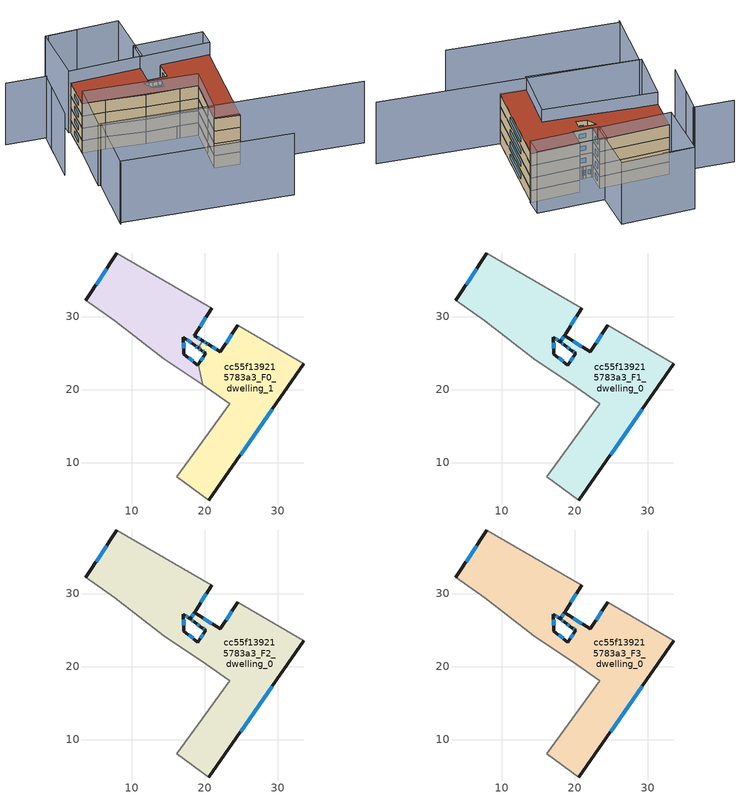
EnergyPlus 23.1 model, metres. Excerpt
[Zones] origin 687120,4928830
cc55f139215783a3_F0_dwelling_0
 floor ground (EU_floor_Construction): 20.92,31.17 18.56,27.37 18.69,27.29 19.71,26.66 19.12,25.7 18.65,26.06 18.64,26.07 17.06,27.17 17.14,24.87 19.03,23.34 19.1,23.45 19.73,20.67 14.36,24.25 7.67,29.44 3.68,32.22 7.96,38.71 z0
 wall outside (EU_wall_Construction): 19.03,23.34 17.14,24.87 17.06,27.17 18.64,26.07 18.65,26.06 19.12,25.7 / 19.03,23.34 19.1,23.45 / 7.96,38.71 3.68,32.22 / 19.71,26.66 18.69,27.29 18.56,27.37 20.92,31.17 z0:3
 wall adiabatic (EU_wall_Construction): 3.68,32.22 7.67,29.44 14.36,24.25 19.73,20.67 / 20.92,31.17 7.96,38.71 z0:3
 wall to cc55f139215783a3_F0_dwelling_1 (EU_wall_Construction): 19.73,20.67 19.1,23.45 / 19.12,25.7 19.71,26.66 z0:3
 window (EU_Window_Construction): 17.11,25.64 17.09,26.4 / 18.4,23.85 17.77,24.36 / 6.54,36.55 5.1,34.38 / 19.35,28.64 20.13,29.9 / 19.37,26.87 19.03,27.08 / 18.81,25.94 18.96,25.82 / 17.59,26.8 18.11,26.44 z1:2
 roof outside (EU_roof_Construction): 19.52,26.78 18.69,27.29 18.56,27.37 18.72,27.63 17.95,26.55 18.13,26.42 17.99,26.52 18.59,27.36 z3
cc55f139215783a3_F0_dwelling_1
 floor ground (EU_floor_Construction): 33.56,23.54 20.55,4.87 16.15,8.06 19.06,12.08 23.39,18.08 20.2,20.35 19.73,20.67 19.1,23.45 20.14,24.95 20.02,25.03 19.99,25.05 19.58,25.34 19.46,25.43 19.12,25.7 19.71,26.66 20.3,26.3 20.46,26.2 22.13,25.17 24.49,28.79 z0
 wall outside (EU_wall_Construction): 19.12,25.7 19.46,25.43 19.58,25.34 19.99,25.05 20.02,25.03 20.14,24.95 19.1,23.45 / 24.49,28.79 22.13,25.17 20.46,26.2 20.3,26.3 19.71,26.66 / 20.55,4.87 33.56,23.54 z0:3
 wall adiabatic (EU_wall_Construction): 19.73,20.67 20.2,20.35 23.39,18.08 19.06,12.08 16.15,8.06 20.55,4.87 / 33.56,23.54 24.49,28.79 z0:3
 window (EU_Window_Construction): 19.79,24.45 19.45,23.95 / 19.71,25.25 19.85,25.15 / 19.23,25.61 19.35,25.52 / 20.11,26.42 19.91,26.54 / 20.41,26.24 20.35,26.27 / 21.58,25.51 21.02,25.86 / 23.71,27.58 22.92,26.38 / 24.89,11.09 29.23,17.32 z1:2
cc55f139215783a3_F1_dwelling_0
 floor to cc55f139215783a3_F0_dwelling_0 (EU_floor_Construction): 20.92,31.17 18.72,27.63 17.95,26.55 17.06,27.17 17.14,24.87 19.03,23.34 19.1,23.45 19.73,20.67 14.36,24.25 7.67,29.44 3.67,32.22 7.96,38.71 z3; 19.71,26.66 19.12,25.7 18.65,26.06 18.64,26.07 17.99,26.52 18.59,27.36 z3
 floor to cc55f139215783a3_F0_dwelling_1 (EU_floor_Construction): 33.56,23.54 20.55,4.87 16.15,8.06 19.06,12.08 23.39,18.08 20.2,20.35 19.73,20.67 19.1,23.45 20.14,24.95 20.02,25.04 19.99,25.05 19.58,25.34 19.12,25.7 19.71,26.66 20.3,26.3 20.38,26.25 22.13,25.17 24.49,28.79 z3
 wall outside (EU_wall_Construction): 24.49,28.79 22.13,25.17 18.59,27.36 17.99,26.52 18.65,26.06 19.58,25.34 20.14,24.95 19.03,23.34 17.14,24.87 17.06,27.17 17.95,26.55 / 20.55,4.87 33.56,23.54 / 7.96,38.71 3.68,32.22 / 18.72,27.63 20.92,31.17 / 18.72,27.63 17.95,26.55 z3:6
 wall adiabatic (EU_wall_Construction): 33.56,23.54 24.49,28.79 / 3.68,32.22 7.67,29.44 14.36,24.25 20.2,20.35 23.39,18.08 19.06,12.08 16.15,8.06 20.55,4.87 / 20.92,31.17 7.96,38.71 z3:6
 window (EU_Window_Construction): 17.36,26.96 17.65,26.76 / 17.11,25.64 17.09,26.4 / 18.4,23.85 17.77,24.36 / 19.77,24.41 19.4,23.88 / 19.76,25.21 19.95,25.08 / 18.96,25.82 19.27,25.58 / 18.21,26.37 18.43,26.21 / 18.39,27.08 18.19,26.8 / 20.95,25.9 19.77,26.63 / 23.71,27.58 22.92,26.38 / 24.89,11.09 29.23,17.32 / 6.54,36.55 5.1,34.38 / 19.45,28.81 20.18,29.99 / 18.46,27.27 18.21,26.91 z4:5
cc55f139215783a3_F2_dwelling_0
 floor to cc55f139215783a3_F1_dwelling_0 (EU_floor_Construction): 24.49,28.79 33.56,23.54 20.55,4.87 16.15,8.06 19.06,12.08 23.39,18.08 20.2,20.35 14.36,24.25 7.67,29.44 3.67,32.22 7.96,38.71 20.92,31.17 18.72,27.63 17.95,26.55 17.06,27.17 17.14,24.87 19.03,23.34 20.14,24.95 19.58,25.34 18.65,26.06 17.99,26.52 18.59,27.36 22.13,25.17 z6
 wall outside (EU_wall_Construction): 24.49,28.79 22.13,25.17 18.59,27.36 17.99,26.52 18.65,26.06 19.58,25.34 20.14,24.95 19.03,23.34 17.14,24.87 17.06,27.17 17.95,26.55 / 20.55,4.87 33.56,23.54 / 7.96,38.71 3.68,32.22 / 18.72,27.63 20.92,31.17 / 18.72,27.63 17.95,26.55 z6:9
 wall adiabatic (EU_wall_Construction): 33.56,23.54 24.49,28.79 / 3.68,32.22 7.67,29.44 14.36,24.25 20.2,20.35 23.39,18.08 19.06,12.08 16.15,8.06 20.55,4.87 / 20.92,31.17 7.96,38.71 z6:9
 window (EU_Window_Construction): 17.36,26.96 17.65,26.76 / 17.11,25.64 17.09,26.4 / 18.4,23.85 17.77,24.36 / 19.77,24.41 19.4,23.88 / 19.76,25.21 19.95,25.08 / 18.96,25.82 19.27,25.58 / 18.21,26.37 18.43,26.21 / 18.39,27.08 18.19,26.8 / 20.95,25.9 19.77,26.63 / 23.71,27.58 22.92,26.38 / 24.89,11.09 29.23,17.32 / 6.54,36.55 5.1,34.38 / 19.45,28.81 20.18,29.99 / 18.46,27.27 18.21,26.91 z7:8
cc55f139215783a3_F3_dwelling_0
 floor to cc55f139215783a3_F2_dwelling_0 (EU_floor_Construction): 24.49,28.79 33.56,23.54 20.55,4.87 16.15,8.06 19.06,12.08 23.39,18.08 20.2,20.35 14.36,24.25 7.67,29.44 3.67,32.22 7.96,38.71 20.92,31.17 18.72,27.63 17.95,26.55 17.06,27.17 17.14,24.87 19.03,23.34 20.14,24.95 19.58,25.34 18.65,26.06 17.99,26.52 18.59,27.36 22.13,25.17 z9
 wall outside (EU_wall_Construction): 24.49,28.79 22.13,25.17 18.59,27.36 17.99,26.52 18.65,26.06 19.58,25.34 20.14,24.95 19.03,23.34 17.14,24.87 17.06,27.17 17.95,26.55 / 20.55,4.87 33.56,23.54 / 7.96,38.71 3.68,32.22 / 18.72,27.63 20.92,31.17 / 18.72,27.63 17.95,26.55 z9:12
 wall adiabatic (EU_wall_Construction): 33.56,23.54 24.49,28.79 / 3.68,32.22 7.67,29.44 14.36,24.25 20.2,20.35 23.39,18.08 19.06,12.08 16.15,8.06 20.55,4.87 / 20.92,31.17 7.96,38.71 z9:12
 window (EU_Window_Construction): 17.36,26.96 17.65,26.76 / 17.11,25.64 17.09,26.4 / 18.4,23.85 17.77,24.36 / 19.77,24.41 19.4,23.88 / 19.76,25.21 19.95,25.08 / 18.96,25.82 19.27,25.58 / 18.21,26.37 18.43,26.21 / 18.39,27.08 18.19,26.8 / 20.95,25.9 19.77,26.63 / 23.71,27.58 22.92,26.38 / 24.89,11.09 29.23,17.32 / 6.54,36.55 5.1,34.38 / 19.45,28.81 20.18,29.99 / 18.46,27.27 18.21,26.91 z10:11
 roof outside (EU_roof_Construction): 20.55,4.87 33.56,23.54 24.49,28.79 22.13,25.17 18.59,27.36 17.99,26.52 18.65,26.06 19.58,25.34 20.14,24.95 19.03,23.34 17.14,24.87 17.06,27.17 17.95,26.55 18.72,27.63 20.92,31.17 7.96,38.71 3.68,32.22 7.67,29.44 14.36,24.25 20.2,20.35 23.39,18.08 19.06,12.08 16.15,8.06 z12
shading: -11.14,10.44 18.89,-10.5 / -11.45,10.01 -3.09,21.98 / -3.09,21.98 42.24,-9.69 / 0.94,38.01 -4.88,29.93 / 3.64,41.76 -0.08,36.58 / 3.45,41.22 -3.65,46.11 / 20.26,47.01 15.03,50.12 / 22.9,34.52 35.73,26.91 / 35.73,26.91 33.64,23.37 / 33.64,23.37 20.8,30.98 / 20.8,30.98 22.9,34.52 / 16.14,8.06 -3.52,22.29 / -3.52,22.29 3.73,32.29 / 3.73,32.29 23.39,18.05 / 23.39,18.05 16.14,8.06 / 21.3,30.95 7.63,38.9 / 7.63,38.9 14.44,50.58 / 14.44,50.58 28.1,42.63 / 28.1,42.63 21.3,30.95 z0:15
[Building]
EU S2 Campaign: North Axis=0; Terrain=City; Solar Distribution=FullExterior
[Site:Location]
Bologna: Latitude=44.5; Longitude=11.25; Time Zone=1; Elevation=37
[SizingPeriod:WeatherFileDays]
AnnualSizingPeriod: Begin Month=1; Begin Day of Month=1; End Month=12; End Day of Month=31; Day of Week for Start Day=Monday; Use Weather File Daylight Saving Period=No; Use Weather File Rain and Snow Indicators=No
[MATERIAL]
EU_InternalMass_Material: Roughness=MediumRough; Thickness=0.1; Conductivity=1; Density=1800; Specific Heat=900; Thermal Absorptance=0.9; Solar Absorptance=0.7; Visible Absorptance=0.7
[MATERIAL:NOMASS] Roughness=MediumRough; Thermal Absorptance=0.9; Solar Absorptance=0.7; Visible Absorptance=0.7
Name | Thermal Resistance
EU_wall_NoMass | 0.937881
EU_roof_NoMass | 0.548572
EU_floor_NoMass | 0.71348
[WINDOWMATERIAL:SIMPLEGLAZINGSYSTEM]
EU_Window_SimpleGlazing: UFactor=4.25633; Solar Heat Gain Coefficient=0.85; Visible Transmittance=0.85
[CONSTRUCTION]
EU_wall_Construction: EU_wall_NoMass
EU_roof_Construction: EU_roof_NoMass
EU_floor_Construction: EU_floor_NoMass
EU_InternalMass_Construction: EU_InternalMass_Material
EU_Window_Construction: EU_Window_SimpleGlazing
[ZONE] Type=1; Multiplier=1; Ceiling Height=autocalculate; Floor Area=autocalculate; Part of Total Floor Area=Yes
Name | Volume
cc55f139215783a3_F0_dwelling_0 | 409.926
cc55f139215783a3_F1_dwelling_0 | 934.964
cc55f139215783a3_F2_dwelling_0; cc55f139215783a3_F3_dwelling_0 | 934.973
cc55f139215783a3_F0_dwelling_1 | 525.198
[INTERNALMASS] Construction=EU_InternalMass_Construction
Name | Zone or ZoneList | Surface Area
cc55f139215783a3_F0_dwelling_0_EU_InternalMass | cc55f139215783a3_F0_dwelling_0 | 136.642
cc55f139215783a3_F0_dwelling_1_EU_InternalMass | cc55f139215783a3_F0_dwelling_1 | 175.067
cc55f139215783a3_F1_dwelling_0_EU_InternalMass | cc55f139215783a3_F1_dwelling_0 | 311.655
cc55f139215783a3_F2_dwelling_0_EU_InternalMass | cc55f139215783a3_F2_dwelling_0 | 311.655
cc55f139215783a3_F3_dwelling_0_EU_InternalMass | cc55f139215783a3_F3_dwelling_0 | 311.655
[OTHEREQUIPMENT] Fuel Type=Electricity; Design Level Calculation Method=Watts/Area; Power per Zone Floor Area=1; Fraction Latent=0; Fraction Radiant=0; Fraction Lost=0; Carbon Dioxide Generation Rate=0; EndUse Subcategory=EU_Step8_InternalGains
Name | Zone or ZoneList or Space or SpaceList | Schedule
EU_Step8_InternalGain_cc55f139215783a3_F0_dwelling_0_f000 | cc55f139215783a3_F0_dwelling_0 | EU_Step8_GainSchedule_cc55f139215783a3_F0_dwelling_0_f000
EU_Step8_InternalGain_cc55f139215783a3_F0_dwelling_1_f000 | cc55f139215783a3_F0_dwelling_1 | EU_Step8_GainSchedule_cc55f139215783a3_F0_dwelling_1_f000
EU_Step8_InternalGain_cc55f139215783a3_F1_dwelling_0_f000 | cc55f139215783a3_F1_dwelling_0 | EU_Step8_GainSchedule_cc55f139215783a3_F1_dwelling_0_f000
EU_Step8_InternalGain_cc55f139215783a3_F2_dwelling_0_f000 | cc55f139215783a3_F2_dwelling_0 | EU_Step8_GainSchedule_cc55f139215783a3_F2_dwelling_0_f000
EU_Step8_InternalGain_cc55f139215783a3_F3_dwelling_0_f000 | cc55f139215783a3_F3_dwelling_0 | EU_Step8_GainSchedule_cc55f139215783a3_F3_dwelling_0_f000
[ZONEVENTILATION:DESIGNFLOWRATE] Schedule=EU_AlwaysOn; Design Flow Rate Calculation Method=AirChanges/Hour; Air Changes per Hour=0.687892; Ventilation Type=Natural; Fan Pressure Rise=0; Fan Total Efficiency=1; Constant Term Coefficient=1; Temperature Term Coefficient=0; Velocity Term Coefficient=0; Velocity Squared Term Coefficient=0; Minimum Indoor Temperature=-100; Maximum Indoor Temperature=100; Delta Temperature=-100; Minimum Outdoor Temperature=-100; Maximum Outdoor Temperature=100; Maximum Wind Speed=40
Name | Zone or ZoneList or Space or SpaceList
EU_ConstantAir_cc55f139215783a3_F0_dwelling_0 | cc55f139215783a3_F0_dwelling_0
EU_ConstantAir_cc55f139215783a3_F0_dwelling_1 | cc55f139215783a3_F0_dwelling_1
EU_ConstantAir_cc55f139215783a3_F1_dwelling_0 | cc55f139215783a3_F1_dwelling_0
EU_ConstantAir_cc55f139215783a3_F2_dwelling_0 | cc55f139215783a3_F2_dwelling_0
EU_ConstantAir_cc55f139215783a3_F3_dwelling_0 | cc55f139215783a3_F3_dwelling_0
[HVACTEMPLATE:THERMOSTAT] Constant Heating Setpoint=20; Constant Cooling Setpoint=50
EU_HeatOnly_cc55f139215783a3_F0_dwelling_0; EU_HeatOnly_cc55f139215783a3_F0_dwelling_1; EU_HeatOnly_cc55f139215783a3_F1_dwelling_0; EU_HeatOnly_cc55f139215783a3_F2_dwelling_0; EU_HeatOnly_cc55f139215783a3_F3_dwelling_0
[HVACTEMPLATE:ZONE:IDEALLOADSAIRSYSTEM] System Availability Schedule=EU_AlwaysOn; Maximum Heating Supply Air Temperature=50; Minimum Cooling Supply Air Temperature=13; Maximum Heating Supply Air Humidity Ratio=0.0156; Minimum Cooling Supply Air Humidity Ratio=0.0077; Heating Limit=NoLimit; Cooling Limit=NoLimit; Heating Availability Schedule=EU_AlwaysOn; Cooling Availability Schedule=EU_CoolingOff; Dehumidification Control Type=ConstantSensibleHeatRatio; Cooling Sensible Heat Ratio=0.7; Dehumidification Setpoint=60; Humidification Control Type=None; Humidification Setpoint=30; Outdoor Air Method=None; Outdoor Air Flow Rate per Person=0.00944; Outdoor Air Flow Rate per Zone Floor Area=0; Outdoor Air Flow Rate per Zone=0; Demand Controlled Ventilation Type=None; Outdoor Air Economizer Type=NoEconomizer; Heat Recovery Type=None; Sensible Heat Recovery Effectiveness=0.7; Latent Heat Recovery Effectiveness=0.65
Name | Template Thermostat
cc55f139215783a3_F0_dwelling_0 | EU_HeatOnly_cc55f139215783a3_F0_dwelling_0
cc55f139215783a3_F0_dwelling_1 | EU_HeatOnly_cc55f139215783a3_F0_dwelling_1
cc55f139215783a3_F1_dwelling_0 | EU_HeatOnly_cc55f139215783a3_F1_dwelling_0
cc55f139215783a3_F2_dwelling_0 | EU_HeatOnly_cc55f139215783a3_F2_dwelling_0
cc55f139215783a3_F3_dwelling_0 | EU_HeatOnly_cc55f139215783a3_F3_dwelling_0
[SIZING:ZONE] Zone Cooling Design Supply Air Temperature Input Method=SupplyAirTemperature; Zone Cooling Design Supply Air Temperature=13; Zone Heating Design Supply Air Temperature Input Method=SupplyAirTemperature; Zone Heating Design Supply Air Temperature=50; Zone Cooling Design Supply Air Humidity Ratio=0.008; Zone Heating Design Supply Air Humidity Ratio=0.008; Cooling Design Air Flow Method=DesignDay; Cooling Design Air Flow Rate=0; Cooling Minimum Air Flow per Zone Floor Area=0.000762; Cooling Minimum Air Flow=0; Cooling Minimum Air Flow Fraction=0.2; Heating Design Air Flow Method=DesignDay; Heating Design Air Flow Rate=0; Heating Maximum Air Flow per Zone Floor Area=0.002032; Heating Maximum Air Flow=0.141576; Heating Maximum Air Flow Fraction=0.3; Account for Dedicated Outdoor Air System=No; Dedicated Outdoor Air System Control Strategy=NeutralSupplyAir; Dedicated Outdoor Air Low Setpoint Temperature for Design=autosize; Dedicated Outdoor Air High Setpoint Temperature for Design=autosize; Zone Load Sizing Method=Sensible Load Only No Latent Load; Zone Latent Cooling Design Supply Air Humidity Ratio Input Method=HumidityRatioDifference; Zone Cooling Design Supply Air Humidity Ratio Difference=0.005; Zone Latent Heating Design Supply Air Humidity Ratio Input Method=HumidityRatioDifference; Zone Humidification Design Supply Air Humidity Ratio Difference=0.005
cc55f139215783a3_F0_dwelling_0; cc55f139215783a3_F0_dwelling_1; cc55f139215783a3_F1_dwelling_0; cc55f139215783a3_F2_dwelling_0; cc55f139215783a3_F3_dwelling_0
[SCHEDULE:CONSTANT]
Name | Hourly Value
EU_AlwaysOn | 1
EU_CoolingOff | 0
[SCHEDULE:FILE] Column Number=1; Rows to Skip at Top=0; Number of Hours of Data=8760; Column Separator=Comma; Interpolate to Timestep=No; Minutes per Item=60; Adjust Schedule for Daylight Savings=Yes
Name | File
EU_Step8_GainSchedule_cc55f139215783a3_F0_dwelling_0_f000 | ../../schedules/cc55f139215783a3/cc55f139215783a3_F0_dwelling_0_f000_gain.csv
EU_Step8_GainSchedule_cc55f139215783a3_F0_dwelling_1_f000 | ../../schedules/cc55f139215783a3/cc55f139215783a3_F0_dwelling_1_f000_gain.csv
EU_Step8_GainSchedule_cc55f139215783a3_F1_dwelling_0_f000 | ../../schedules/cc55f139215783a3/cc55f139215783a3_F1_dwelling_0_f000_gain.csv
EU_Step8_GainSchedule_cc55f139215783a3_F2_dwelling_0_f000 | ../../schedules/cc55f139215783a3/cc55f139215783a3_F2_dwelling_0_f000_gain.csv
EU_Step8_GainSchedule_cc55f139215783a3_F3_dwelling_0_f000 | ../../schedules/cc55f139215783a3/cc55f139215783a3_F3_dwelling_0_f000_gain.csv
